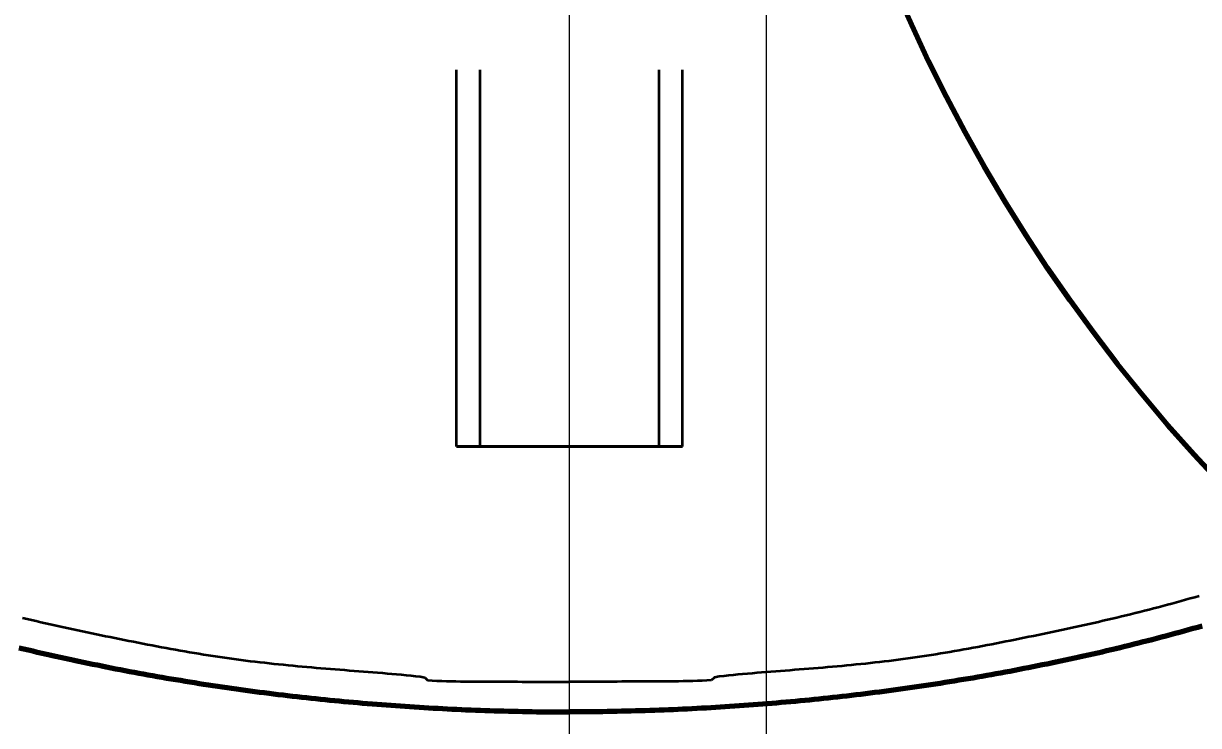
# Model space of a CAD drawing. Header units: millimetres. Extents: x 0 to 2382, y 0 to 420.
# Drawn here: x 282.11 to 294.59, y 216.35 to 223.81 of the extents above; entities that cross this region are included whole.
import ezdxf

# ---------------------------------------------------------------- set-up
doc = ezdxf.new("R2010")
doc.units = ezdxf.units.MM
doc.linetypes.add('IRAM-E-TRAZOS', pattern=[5, 4, -1])
doc.linetypes.add('IRAM-F-TRAZO-PUNTO', pattern=[20, 15, -2, 1, -2])
for name, color, linetype, lineweight in [('01-VISIBLE', 7, 'CONTINUOUS', 70), ('02-OCULTA', 4, 'IRAM-E-TRAZOS', 35), ('03-EJE', 1, 'IRAM-F-TRAZO-PUNTO', 18), ('04-COTA', 3, 'CONTINUOUS', 18)]:
    doc.layers.add(name, color=color, linetype=linetype, lineweight=lineweight)
doc.styles.add('ISO3098', font='isocpeur.ttf')
doc.dimstyles.new('FLAMA-IRAM', dxfattribs={"dimtxt": 3.5, "dimasz": 3.5, "dimexe": 2, "dimexo": 1.5, "dimgap": 1, "dimtad": 1, "dimdec": 1, "dimtxsty": 'ISO3098', "dimblk": 'IRAM_FLECHA', "dimblk1": 'IRAM_FLECHA', "dimblk2": 'IRAM_FLECHA', "dimcen": 2.5, "dimclrd": 256, "dimclre": 256, "dimclrt": 256, "dimazin": 3, "dimtfac": 1, "dimtmove": 0, "dimatfit": 3, "dimlwd": 18, "dimlwe": 18})

# ---------------------------------------------------------------- blocks, each defined once
blk = doc.blocks.new('IRAM_FLECHA')
blk.add_solid([(0, 0), (-1, 0.125), (-1, -0.125)])

msp = doc.modelspace()

# ---------------------------------------------------------------- linework, layer by layer
at = {"layer": '01-VISIBLE'}
for points in [[(294.632, 217.412), (294.584, 217.398), (294.535, 217.384), (294.487, 217.371), (294.439, 217.358), (294.391, 217.344), (294.343, 217.331), (294.294, 217.318), (294.246, 217.305), (294.198, 217.293), (294.149, 217.28), (294.101, 217.267), (294.052, 217.255), (294.004, 217.243), (293.955, 217.23), (293.907, 217.218), (293.858, 217.206), (293.81, 217.194), (293.761, 217.182), (293.713, 217.171), (293.664, 217.159), (293.615, 217.148), (293.567, 217.136), (293.518, 217.125), (293.469, 217.114), (293.42, 217.103), (293.371, 217.092), (293.323, 217.081), (293.274, 217.07), (293.225, 217.059), (293.176, 217.049), (293.127, 217.038), (293.078, 217.028), (293.029, 217.018), (292.98, 217.008), (292.931, 216.998), (292.882, 216.988), (292.833, 216.978), (292.784, 216.968), (292.735, 216.959), (292.686, 216.949), (292.637, 216.94), (292.588, 216.93), (292.538, 216.921), (292.489, 216.912), (292.44, 216.903), (292.391, 216.894), (292.342, 216.885), (292.292, 216.877), (292.243, 216.868), (292.194, 216.859), (292.145, 216.851), (292.095, 216.843), (292.046, 216.835), (291.996, 216.827), (291.947, 216.819), (291.898, 216.811), (291.848, 216.803), (291.799, 216.795), (291.749, 216.788), (291.7, 216.78), (291.651, 216.773), (291.601, 216.766), (291.552, 216.758), (291.502, 216.751), (291.452, 216.744), (291.403, 216.737), (291.353, 216.731), (291.304, 216.724), (291.254, 216.717), (291.205, 216.711), (291.155, 216.705), (291.105, 216.698), (291.056, 216.692), (291.006, 216.686), (290.956, 216.68), (290.907, 216.674), (290.857, 216.668), (290.807, 216.663), (290.758, 216.657), (290.708, 216.652), (290.658, 216.646), (290.609, 216.641), (290.559, 216.636), (290.509, 216.631), (290.459, 216.626), (290.409, 216.621), (290.36, 216.616), (290.31, 216.611), (290.26, 216.607), (290.21, 216.602), (290.16, 216.598), (290.111, 216.593), (290.061, 216.589), (290.011, 216.585), (289.961, 216.581), (289.911, 216.577), (289.861, 216.573), (289.811, 216.57), (289.762, 216.566), (289.712, 216.563), (289.662, 216.559), (289.612, 216.556), (289.562, 216.553), (289.512, 216.549), (289.462, 216.546), (289.412, 216.543), (289.362, 216.541), (289.312, 216.538), (289.262, 216.535), (289.212, 216.533), (289.162, 216.53), (289.112, 216.528), (289.063, 216.526), (289.013, 216.523), (288.963, 216.521), (288.913, 216.519), (288.863, 216.517), (288.813, 216.516), (288.763, 216.514), (288.713, 216.512), (288.663, 216.511), (288.613, 216.51), (288.563, 216.508), (288.513, 216.507), (288.463, 216.506), (288.413, 216.505), (288.363, 216.504), (288.313, 216.503), (288.263, 216.502), (288.213, 216.502), (288.163, 216.501), (288.113, 216.501), (288.063, 216.5), (288.013, 216.5), (287.963, 216.5), (287.912, 216.5)], [(282.064, 217.182), (282.113, 217.171), (282.161, 217.159), (282.21, 217.148), (282.259, 217.136), (282.307, 217.125), (282.356, 217.114), (282.405, 217.103), (282.454, 217.092), (282.503, 217.081), (282.551, 217.07), (282.6, 217.059), (282.649, 217.049), (282.698, 217.038), (282.747, 217.028), (282.796, 217.018), (282.845, 217.008), (282.894, 216.998), (282.943, 216.988), (282.992, 216.978), (283.041, 216.968), (283.09, 216.958), (283.139, 216.949), (283.188, 216.94), (283.237, 216.93), (283.287, 216.921), (283.336, 216.912), (283.385, 216.903), (283.434, 216.894), (283.483, 216.885), (283.533, 216.877), (283.582, 216.868), (283.631, 216.859), (283.681, 216.851), (283.73, 216.843), (283.779, 216.835), (283.829, 216.827), (283.878, 216.819), (283.927, 216.811), (283.977, 216.803), (284.026, 216.795), (284.076, 216.788), (284.125, 216.78), (284.175, 216.773), (284.224, 216.765), (284.274, 216.758), (284.323, 216.751), (284.373, 216.744), (284.422, 216.737), (284.472, 216.731), (284.521, 216.724), (284.571, 216.717), (284.62, 216.711), (284.67, 216.705), (284.72, 216.698), (284.769, 216.692), (284.819, 216.686), (284.869, 216.68), (284.918, 216.674), (284.968, 216.668), (285.018, 216.663), (285.067, 216.657), (285.117, 216.652), (285.167, 216.646), (285.217, 216.641), (285.266, 216.636), (285.316, 216.631), (285.366, 216.626), (285.416, 216.621), (285.465, 216.616), (285.515, 216.611), (285.565, 216.607), (285.615, 216.602), (285.665, 216.598), (285.714, 216.593), (285.764, 216.589), (285.814, 216.585), (285.864, 216.581), (285.914, 216.577), (285.964, 216.573), (286.014, 216.57), (286.063, 216.566), (286.113, 216.563), (286.163, 216.559), (286.213, 216.556), (286.263, 216.553), (286.313, 216.549), (286.363, 216.546), (286.413, 216.543), (286.463, 216.541), (286.513, 216.538), (286.563, 216.535), (286.613, 216.533), (286.663, 216.53), (286.713, 216.528), (286.763, 216.526), (286.812, 216.523), (286.862, 216.521), (286.912, 216.519), (286.962, 216.517), (287.012, 216.516), (287.062, 216.514), (287.112, 216.512), (287.162, 216.511), (287.212, 216.51), (287.262, 216.508), (287.312, 216.507), (287.362, 216.506), (287.412, 216.505), (287.462, 216.504), (287.512, 216.503), (287.562, 216.502), (287.612, 216.502), (287.662, 216.501), (287.712, 216.501), (287.762, 216.5), (287.812, 216.5), (287.862, 216.5), (287.912, 216.5)]]:
    msp.add_lwpolyline(points, dxfattribs=at)
msp.add_circle((307.5, 231), 17.5, dxfattribs=at)
at = {"layer": '02-OCULTA'}
for p, q in [((286.712, 219.32), (286.712, 303.267)), ((286.962, 219.32), (286.962, 303.267)), ((288.862, 219.32), (288.862, 303.267)), ((289.112, 219.32), (289.112, 303.267))]:
    msp.add_line(p, q, dxfattribs=at)
for points in [[(287.912, 219.32), (287.862, 219.32), (287.812, 219.32), (287.762, 219.32), (287.712, 219.32), (287.662, 219.32), (287.612, 219.32), (287.562, 219.32), (287.512, 219.32), (287.462, 219.32), (287.412, 219.32), (287.362, 219.32), (287.312, 219.32), (287.262, 219.32), (287.212, 219.32), (287.162, 219.32), (287.112, 219.32), (287.062, 219.32), (287.012, 219.32), (286.962, 219.32), (286.912, 219.32), (286.862, 219.32), (286.812, 219.32), (286.762, 219.32), (286.712, 219.32)], [(286.712, 219.32), (286.762, 219.32), (286.812, 219.32), (286.862, 219.32), (286.912, 219.32), (286.962, 219.32), (287.012, 219.32), (287.062, 219.32), (287.112, 219.32), (287.162, 219.32), (287.212, 219.32), (287.262, 219.32), (287.312, 219.32), (287.362, 219.32), (287.412, 219.32), (287.462, 219.32), (287.512, 219.32), (287.562, 219.32), (287.612, 219.32), (287.662, 219.32), (287.712, 219.32), (287.762, 219.32), (287.812, 219.32), (287.862, 219.32), (287.912, 219.32), (287.962, 219.32), (288.012, 219.32), (288.062, 219.32), (288.112, 219.32), (288.162, 219.32), (288.212, 219.32), (288.262, 219.32), (288.312, 219.32), (288.362, 219.32), (288.412, 219.32), (288.462, 219.32), (288.512, 219.32), (288.562, 219.32), (288.612, 219.32), (288.662, 219.32), (288.712, 219.32), (288.762, 219.32), (288.812, 219.32), (288.862, 219.32), (288.912, 219.32), (288.962, 219.32), (289.012, 219.32), (289.062, 219.32), (289.112, 219.32)], [(287.912, 219.32), (287.862, 219.32), (287.812, 219.32), (287.762, 219.32), (287.712, 219.32), (287.662, 219.32), (287.612, 219.32), (287.562, 219.32), (287.512, 219.32), (287.462, 219.32), (287.412, 219.32), (287.362, 219.32), (287.312, 219.32), (287.262, 219.32), (287.212, 219.32), (287.162, 219.32), (287.112, 219.32), (287.062, 219.32), (287.012, 219.32), (286.962, 219.32)], [(286.962, 219.32), (287.012, 219.32), (287.062, 219.32), (287.112, 219.32), (287.162, 219.32), (287.212, 219.32), (287.262, 219.32), (287.312, 219.32), (287.362, 219.32), (287.412, 219.32), (287.462, 219.32), (287.512, 219.32), (287.562, 219.32), (287.612, 219.32), (287.662, 219.32), (287.712, 219.32), (287.762, 219.32), (287.812, 219.32), (287.862, 219.32), (287.912, 219.32), (287.962, 219.32), (288.012, 219.32), (288.062, 219.32), (288.112, 219.32), (288.162, 219.32), (288.212, 219.32), (288.262, 219.32), (288.312, 219.32), (288.362, 219.32), (288.412, 219.32), (288.462, 219.32), (288.512, 219.32), (288.562, 219.32), (288.612, 219.32), (288.662, 219.32), (288.712, 219.32), (288.762, 219.32), (288.812, 219.32), (288.862, 219.32)], [(289.112, 219.32), (289.06, 219.32), (289.008, 219.32), (288.956, 219.32), (288.904, 219.32), (288.852, 219.32), (288.799, 219.32), (288.747, 219.32), (288.695, 219.32), (288.643, 219.32), (288.591, 219.32), (288.539, 219.32), (288.486, 219.32), (288.434, 219.32), (288.382, 219.32), (288.33, 219.32), (288.278, 219.32), (288.226, 219.32), (288.173, 219.32), (288.121, 219.32), (288.069, 219.32), (288.017, 219.32), (287.965, 219.32), (287.912, 219.32)], [(288.862, 219.32), (288.812, 219.32), (288.762, 219.32), (288.712, 219.32), (288.662, 219.32), (288.612, 219.32), (288.562, 219.32), (288.512, 219.32), (288.462, 219.32), (288.412, 219.32), (288.362, 219.32), (288.312, 219.32), (288.262, 219.32), (288.212, 219.32), (288.162, 219.32), (288.112, 219.32), (288.062, 219.32), (288.012, 219.32), (287.962, 219.32), (287.912, 219.32)], [(294.6, 217.73), (294.552, 217.716), (294.503, 217.703), (294.455, 217.689), (294.406, 217.676), (294.358, 217.662), (294.309, 217.649), (294.261, 217.636), (294.212, 217.623), (294.163, 217.61), (294.115, 217.598), (294.066, 217.585), (294.017, 217.573), (293.969, 217.56), (293.92, 217.548), (293.871, 217.536), (293.822, 217.524), (293.773, 217.512), (293.724, 217.5), (293.675, 217.489), (293.626, 217.477), (293.577, 217.466), (293.528, 217.454), (293.479, 217.443), (293.43, 217.432), (293.381, 217.421), (293.332, 217.41), (293.283, 217.399), (293.234, 217.389), (293.185, 217.378), (293.135, 217.367), (293.086, 217.357), (293.037, 217.347), (292.988, 217.336), (292.938, 217.326), (292.889, 217.316), (292.84, 217.306), (292.791, 217.296), (292.741, 217.286), (292.692, 217.276), (292.643, 217.266), (292.593, 217.256), (292.544, 217.246), (292.495, 217.237), (292.445, 217.227), (292.396, 217.217), (292.346, 217.208), (292.297, 217.198), (292.248, 217.189), (292.198, 217.18), (292.149, 217.171), (292.099, 217.162), (292.05, 217.153), (292, 217.144), (291.95, 217.136), (291.901, 217.127), (291.851, 217.119), (291.802, 217.111), (291.752, 217.103), (291.702, 217.095), (291.652, 217.088), (291.603, 217.08), (291.553, 217.073), (291.503, 217.066), (291.453, 217.059), (291.403, 217.053), (291.353, 217.047), (291.304, 217.04), (291.254, 217.034), (291.204, 217.028), (291.154, 217.023), (291.104, 217.017), (291.054, 217.012), (291.004, 217.007), (290.953, 217.002), (290.903, 216.997), (290.853, 216.992), (290.803, 216.987), (290.753, 216.983), (290.703, 216.978), (290.653, 216.974), (290.603, 216.969), (290.553, 216.965), (290.503, 216.961), (290.452, 216.957), (290.402, 216.953), (290.352, 216.949), (290.302, 216.945), (290.252, 216.941), (290.202, 216.937), (290.152, 216.933), (290.101, 216.929), (290.051, 216.925), (290.001, 216.921), (289.951, 216.917), (289.901, 216.913), (289.851, 216.909), (289.801, 216.904), (289.75, 216.9), (289.7, 216.896), (289.65, 216.891), (289.6, 216.886), (289.55, 216.881), (289.5, 216.875), (289.451, 216.866), (289.421, 216.838), (289.371, 216.832), (289.321, 216.829), (289.271, 216.828), (289.22, 216.826), (289.17, 216.825), (289.12, 216.825), (289.07, 216.824), (289.019, 216.823), (288.969, 216.823), (288.919, 216.823), (288.868, 216.822), (288.818, 216.822), (288.768, 216.822), (288.717, 216.821), (288.667, 216.821), (288.617, 216.821), (288.567, 216.821), (288.516, 216.821), (288.466, 216.821), (288.416, 216.82), (288.365, 216.82), (288.315, 216.82), (288.265, 216.82), (288.214, 216.82), (288.164, 216.82), (288.114, 216.82), (288.063, 216.82), (288.013, 216.82), (287.963, 216.82), (287.912, 216.82)], [(282.101, 217.5), (282.15, 217.489), (282.199, 217.477), (282.248, 217.466), (282.297, 217.454), (282.346, 217.443), (282.395, 217.432), (282.444, 217.421), (282.493, 217.41), (282.542, 217.399), (282.591, 217.389), (282.64, 217.378), (282.69, 217.367), (282.739, 217.357), (282.788, 217.347), (282.837, 217.336), (282.887, 217.326), (282.936, 217.316), (282.985, 217.306), (283.034, 217.296), (283.084, 217.286), (283.133, 217.276), (283.182, 217.266), (283.232, 217.256), (283.281, 217.246), (283.33, 217.237), (283.38, 217.227), (283.429, 217.217), (283.479, 217.208), (283.528, 217.198), (283.577, 217.189), (283.627, 217.18), (283.676, 217.171), (283.726, 217.162), (283.775, 217.153), (283.825, 217.144), (283.875, 217.136), (283.924, 217.127), (283.974, 217.119), (284.023, 217.111), (284.073, 217.103), (284.123, 217.095), (284.173, 217.088), (284.222, 217.08), (284.272, 217.073), (284.322, 217.066), (284.372, 217.059), (284.422, 217.053), (284.472, 217.047), (284.521, 217.04), (284.571, 217.034), (284.621, 217.028), (284.671, 217.023), (284.721, 217.017), (284.771, 217.012), (284.821, 217.007), (284.872, 217.002), (284.922, 216.997), (284.972, 216.992), (285.022, 216.987), (285.072, 216.983), (285.122, 216.978), (285.172, 216.974), (285.222, 216.969), (285.272, 216.965), (285.322, 216.961), (285.373, 216.957), (285.423, 216.953), (285.473, 216.949), (285.523, 216.945), (285.573, 216.941), (285.623, 216.937), (285.673, 216.933), (285.724, 216.929), (285.774, 216.925), (285.824, 216.921), (285.874, 216.917), (285.924, 216.913), (285.974, 216.909), (286.024, 216.904), (286.075, 216.9), (286.125, 216.896), (286.175, 216.891), (286.225, 216.886), (286.275, 216.881), (286.325, 216.875), (286.374, 216.866), (286.404, 216.838), (286.454, 216.832), (286.504, 216.829), (286.554, 216.828), (286.605, 216.826), (286.655, 216.825), (286.705, 216.825), (286.755, 216.824), (286.806, 216.823), (286.856, 216.823), (286.906, 216.823), (286.957, 216.822), (287.007, 216.822), (287.057, 216.822), (287.108, 216.821), (287.158, 216.821), (287.208, 216.821), (287.258, 216.821), (287.309, 216.821), (287.359, 216.821), (287.409, 216.82), (287.46, 216.82), (287.51, 216.82), (287.56, 216.82), (287.611, 216.82), (287.661, 216.82), (287.711, 216.82), (287.762, 216.82), (287.812, 216.82), (287.862, 216.82), (287.912, 216.82)]]:
    msp.add_lwpolyline(points, dxfattribs=at)
msp.add_circle((307.5, 231), 17.5, dxfattribs=at)
msp.add_circle((307.5, 231), 17.5, dxfattribs=at)
msp.add_circle((307.5, 231), 17.5, dxfattribs=at)
at = {"layer": '03-EJE'}
msp.add_line((287.912, 216.2), (287.912, 315.146), dxfattribs=at)

# ---------------------------------------------------------------- dimensions: what is measured, and where the dimension line sits
at = {"layer": '04-COTA'}
msp.add_linear_dim(base=(290, 204.5), p1=(290, 231), p2=(325, 231), dimstyle='FLAMA-IRAM', override={"dimlfac": 10, "dimpost": '%%c<>'}, dxfattribs=at).render()

doc.saveas('drawing.dxf')
